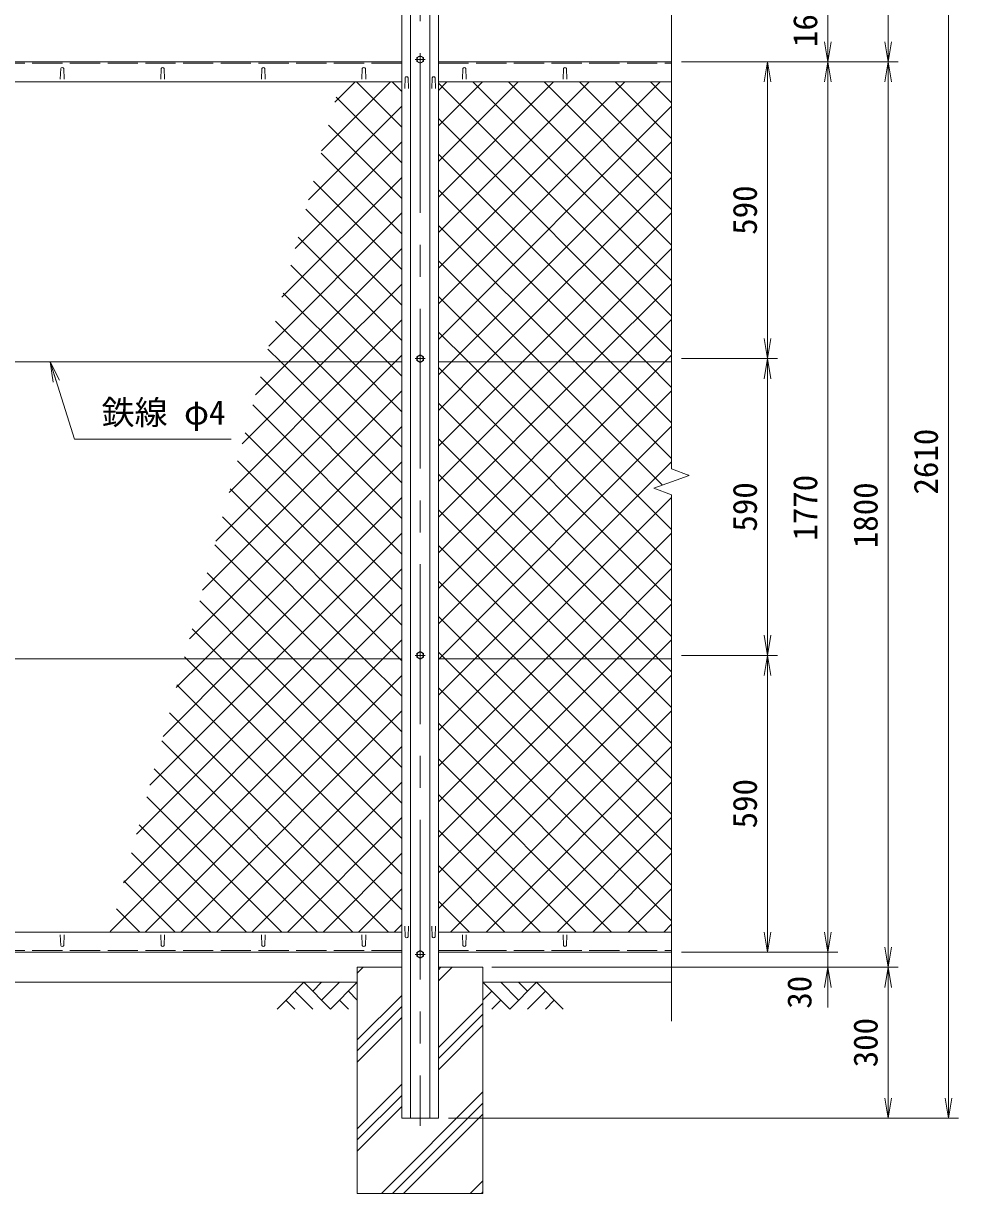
# Model space of a CAD drawing. Units: millimetres at full size. Extents: x -4200 to 4200, y -2970 to 2970.
# Drawn here: x -2174 to -314, y -656 to 1670 of the extents above; entities that cross this region are included whole.
import ezdxf
from ezdxf.enums import TextEntityAlignment as Align

# ---------------------------------------------------------------- set-up
doc = ezdxf.new("R2010")
doc.units = ezdxf.units.MM
doc.header["$LTSCALE"] = 10
doc.linetypes.add('DASHED', pattern=[7.5, 6, -1.5])
doc.linetypes.add('USER1', pattern=[50.8, 31.75, -6.35, 6.35, -6.35])
for name, color, linetype, lineweight in [('0-0_D-STR1', 1, 'Continuous', 18), ('0-1_D-BMK', 2, 'USER1', 13), ('0-2_D-STR-DIM', 7, 'Continuous', 13), ('0-3_D-STR3', 3, 'Continuous', 13), ('0-4_D-BGD', 7, 'Continuous', 18), ('0-5_D-STR4', 7, 'Continuous', 18), ('0-6_D-DCR-HCH', 7, 'Continuous', 13), ('0-7_D-STR-TXT', 7, 'Continuous', 13), ('0-8_0', 7, 'Continuous', 18), ('0-A_D-STR2', 7, 'Continuous', 13)]:
    doc.layers.add(name, color=color, linetype=linetype, lineweight=lineweight)
doc.styles.add('ＭＳ ゴシック', font='')
doc.styles.get('ＭＳ ゴシック').set_extended_font_data('MS Gothic')

# ---------------------------------------------------------------- blocks, each defined once
blk = doc.blocks.new('_Open')
at = {"layer": '0-8_0'}
blk.add_line((-10, 1.667), (0, 0), dxfattribs=at)
blk.add_lwpolyline([(-10, -1.667), (0, 0), (-10, 0)], dxfattribs=at)

msp = doc.modelspace()

# ---------------------------------------------------------------- linework, layer by layer
at = {"layer": '0-0_D-STR1'}
for p, q in [((-1403.97, -506.02), (-1403.97, 2103.98)), ((-1365.97, -506.02), (-1365.97, 2103.98)), ((-1348.47, -506.02), (-1348.47, 2103.98)), ((-1421.47, 1593.98), (-3359.97, 1593.98)), ((-1348.47, 1593.98), (-884.97, 1593.98)), ((-2099.97, 1580.85), (-2100.72, 1559.35)), ((-2093.97, 1580.85), (-2093.22, 1559.35)), ((-1899.97, 1580.85), (-1900.72, 1559.35)), ((-1893.97, 1580.85), (-1893.22, 1559.35)), ((-1699.97, 1580.85), (-1700.72, 1559.35)), ((-1693.97, 1580.85), (-1693.22, 1559.35)), ((-1499.97, 1580.85), (-1500.72, 1559.35)), ((-1493.97, 1580.85), (-1493.22, 1559.35)), ((-1414.97, 1562.36), (-1415.72, 1540.86)), ((-1408.97, 1562.36), (-1408.22, 1540.86)), ((-1360.97, 1562.36), (-1361.72, 1540.86)), ((-1354.97, 1562.36), (-1354.22, 1540.86)), ((-1299.97, 1580.85), (-1300.72, 1559.35)), ((-1293.97, 1580.85), (-1293.22, 1559.35)), ((-1099.97, 1580.85), (-1100.72, 1559.35)), ((-1093.97, 1580.85), (-1093.22, 1559.35)), ((-3359.97, 1553.98), (-1421.47, 1553.98)), ((-884.97, 1553.98), (-1348.47, 1553.98)), ((-3359.97, -136.02), (-1421.47, -136.02)), ((-1414.97, -145.69), (-1415.72, -124.19)), ((-1408.97, -145.69), (-1408.22, -124.19)), ((-1360.97, -145.69), (-1361.72, -124.19)), ((-1354.97, -145.69), (-1354.22, -124.19)), ((-884.97, -136.02), (-1348.47, -136.02)), ((-2099.97, -162.89), (-2100.72, -141.39)), ((-2093.97, -162.89), (-2093.22, -141.39)), ((-1899.97, -162.89), (-1900.72, -141.39)), ((-1893.97, -162.89), (-1893.22, -141.39)), ((-1699.97, -162.89), (-1700.72, -141.39)), ((-1693.97, -162.89), (-1693.22, -141.39)), ((-1499.97, -162.89), (-1500.72, -141.39)), ((-1493.97, -162.89), (-1493.22, -141.39)), ((-1299.97, -162.89), (-1300.72, -141.39)), ((-1293.97, -162.89), (-1293.22, -141.39)), ((-1099.97, -162.89), (-1100.72, -141.39)), ((-1093.97, -162.89), (-1093.22, -141.39)), ((-1421.47, -176.02), (-3359.97, -176.02)), ((-1348.47, -176.02), (-884.97, -176.02)), ((-1421.47, -506.02), (-1348.47, -506.02))]:
    msp.add_line(p, q, dxfattribs=at)
at = {"layer": '0-0_D-STR1', "linetype": 'DASHED'}
for p, q in [((-1421.47, 1590.98), (-3359.97, 1590.98)), ((-1348.47, 1590.98), (-884.97, 1590.98)), ((-1421.47, -173.02), (-3359.97, -173.02)), ((-1348.47, -173.02), (-884.97, -173.02))]:
    msp.add_line(p, q, dxfattribs=at)
at = {"layer": '0-0_D-STR1'}
msp.add_lwpolyline([(-1421.47, -506.02), (-1421.47, 2103.98), (-1348.47, 2103.98)], dxfattribs=at)
for centre, start, end in [((-2096.97, 1579.6), 22.61986, 157.38014), ((-1896.97, 1579.6), 22.61986, 157.38014), ((-1696.97, 1579.6), 22.61986, 157.38014), ((-1496.97, 1579.6), 22.61986, 157.38014), ((-1296.97, 1579.6), 22.61986, 157.38014), ((-1096.97, 1579.6), 22.61986, 157.38014), ((-1411.97, 1561.11), 22.61986, 157.38014), ((-1357.97, 1561.11), 22.61986, 157.38014), ((-1411.97, -144.44), 202.61986, 337.38014), ((-1357.97, -144.44), 202.61986, 337.38014), ((-2096.97, -161.64), 202.61986, 337.38014), ((-1896.97, -161.64), 202.61986, 337.38014), ((-1696.97, -161.64), 202.61986, 337.38014), ((-1496.97, -161.64), 202.61986, 337.38014), ((-1296.97, -161.64), 202.61986, 337.38014), ((-1096.97, -161.64), 202.61986, 337.38014)]:
    msp.add_arc(centre, 3.25, start, end, dxfattribs=at)
at = {"layer": '0-1_D-BMK'}
for p, q in [((-1384.97, 2118.98), (-1384.97, -521.02)), ((-1374.97, 1598.48), (-1394.97, 1598.48)), ((-1374.97, 1003.98), (-1394.97, 1003.98)), ((-1374.97, 413.98), (-1394.97, 413.98)), ((-1374.97, -180.52), (-1394.97, -180.52))]:
    msp.add_line(p, q, dxfattribs=at)
at = {"layer": '0-2_D-STR-DIM'}
for p, q in [((-884.97, 2153.43), (-884.97, 784.63)), ((-453.93, 1593.98), (-453.93, 2103.98)), ((-333.93, -506.02), (-333.93, 2103.98)), ((-573.93, 1593.98), (-573.93, 1753.98)), ((-864.97, 1593.98), (-673.93, 1593.98)), ((-864.97, 1593.98), (-553.93, 1593.98)), ((-864.97, 1593.98), (-433.93, 1593.98)), ((-864.97, 1593.98), (-433.93, 1593.98)), ((-864.97, 1593.98), (-553.93, 1593.98)), ((-693.93, 1003.98), (-693.93, 1593.98)), ((-573.93, 1593.98), (-573.93, -176.02)), ((-453.93, 1593.98), (-453.93, -206.02)), ((-864.97, 1003.98), (-673.93, 1003.98)), ((-864.97, 1003.98), (-673.93, 1003.98)), ((-693.93, 1003.98), (-693.93, 413.98)), ((-920.21, 746.15), (-849.74, 771.81)), ((-849.74, 771.81), (-884.97, 784.63)), ((-884.97, 733.33), (-920.21, 746.15)), ((-884.97, 733.33), (-884.97, -313.33)), ((-864.97, 413.98), (-673.93, 413.98)), ((-864.97, 413.98), (-673.93, 413.98)), ((-693.93, -176.02), (-693.93, 413.98)), ((-573.93, -136.02), (-573.93, -96.02)), ((-864.97, -176.02), (-673.93, -176.02)), ((-864.97, -176.02), (-553.93, -176.02)), ((-864.97, -176.02), (-553.93, -176.02)), ((-573.93, -176.02), (-573.93, -206.02)), ((-1242.2, -206.02), (-433.93, -206.02)), ((-1239.97, -206.02), (-553.93, -206.02)), ((-1239.97, -206.02), (-433.93, -206.02)), ((-453.93, -206.02), (-453.93, -506.02)), ((-573.93, -246.02), (-573.93, -286.02)), ((-1328.47, -506.02), (-433.93, -506.02)), ((-1328.47, -506.02), (-313.93, -506.02))]:
    msp.add_line(p, q, dxfattribs=at)
at = {"layer": '0-3_D-STR3'}
for p, q in [((-1384.97, 1605.99), (-1391.47, 1602.23)), ((-1378.47, 1602.23), (-1384.97, 1605.99)), ((-1391.47, 1602.23), (-1391.47, 1594.73)), ((-1391.47, 1594.73), (-1384.97, 1590.97)), ((-1384.97, 1590.97), (-1378.47, 1594.73)), ((-1378.47, 1594.73), (-1378.47, 1602.23)), ((-1421.47, 997.23), (-3359.97, 997.23)), ((-884.97, 997.23), (-1348.47, 997.23)), ((-1384.97, 421.49), (-1391.47, 417.73)), ((-1378.47, 417.73), (-1384.97, 421.49)), ((-1421.47, 407.23), (-3359.97, 407.23)), ((-1391.47, 417.73), (-1391.47, 410.23)), ((-1391.47, 410.23), (-1384.97, 406.47)), ((-1384.97, 406.47), (-1378.47, 410.23)), ((-1378.47, 410.23), (-1378.47, 417.73)), ((-884.97, 407.23), (-1348.47, 407.23)), ((-1384.97, -173.01), (-1391.47, -176.77)), ((-1391.47, -176.77), (-1391.47, -184.27)), ((-1391.47, -184.27), (-1384.97, -188.03)), ((-1378.47, -176.77), (-1384.97, -173.01)), ((-1384.97, -188.03), (-1378.47, -184.27)), ((-1378.47, -184.27), (-1378.47, -176.77))]:
    msp.add_line(p, q, dxfattribs=at)
msp.add_lwpolyline([(-1378.47, 1007.73), (-1384.97, 1011.49), (-1391.47, 1007.73), (-1391.47, 1000.23), (-1384.97, 996.47), (-1378.47, 1000.23)], close=True, dxfattribs=at)
for centre in [(-1384.97, 1598.48), (-1384.97, 1003.98), (-1384.97, 413.98), (-1384.97, -180.52)]:
    msp.add_circle(centre, 6.25, dxfattribs=at)
at = {"layer": '0-4_D-BGD'}
for p, q in [((-1509.97, -236.02), (-3259.97, -236.02)), ((-1259.97, -236.02), (-884.97, -236.02))]:
    msp.add_line(p, q, dxfattribs=at)
at = {"layer": '0-5_D-STR4'}
for p, q in [((-1509.97, -206.02), (-1509.97, -656.02)), ((-1421.47, -206.02), (-1509.97, -206.02)), ((-1259.97, -206.02), (-1348.47, -206.02)), ((-1259.97, -206.02), (-1259.97, -656.02)), ((-1259.97, -656.02), (-1509.97, -656.02))]:
    msp.add_line(p, q, dxfattribs=at)
at = {"layer": '0-6_D-DCR-HCH'}
for p, q in [((-1509.97, -217.81), (-1498.19, -206.02)), ((-1348.47, -233.08), (-1321.41, -206.02)), ((-1348.47, -210.98), (-1343.51, -206.02)), ((-1616.4, -236.02), (-1669.61, -289.23)), ((-1634.14, -253.76), (-1598.5, -289.23)), ((-1616.4, -236.02), (-1563.19, -289.23)), ((-1598.66, -253.76), (-1580.92, -236.02)), ((-1580.92, -271.5), (-1545.45, -236.02)), ((-1563.19, -289.23), (-1509.97, -236.02)), ((-1527.71, -253.76), (-1509.97, -271.41)), ((-1206.76, -289.23), (-1259.97, -236.02)), ((-1242.24, -253.76), (-1259.97, -271.41)), ((-1189.03, -271.5), (-1224.5, -236.02)), ((-1153.55, -236.02), (-1206.76, -289.23)), ((-1171.2, -253.85), (-1189.03, -236.02)), ((-1135.81, -253.76), (-1171.45, -289.23)), ((-1153.55, -236.02), (-1100.34, -289.23)), ((-1651.87, -271.5), (-1634.05, -289.23)), ((-1545.45, -271.5), (-1527.63, -289.23)), ((-1509.97, -350.39), (-1421.47, -261.89)), ((-1348.47, -365.66), (-1259.97, -277.16)), ((-1224.5, -271.5), (-1242.32, -289.23)), ((-1118.08, -271.5), (-1135.89, -289.23)), ((-1509.97, -372.48), (-1421.47, -283.98)), ((-1348.47, -387.76), (-1259.97, -299.26)), ((-1509.97, -394.58), (-1421.47, -306.08)), ((-1348.47, -409.86), (-1259.97, -321.36)), ((-1509.97, -527.16), (-1421.47, -438.66)), ((-1509.97, -549.26), (-1421.47, -460.76)), ((-1462.05, -656.02), (-1259.97, -453.94)), ((-1509.97, -571.36), (-1421.47, -482.86)), ((-1439.96, -656.02), (-1259.97, -476.04)), ((-1417.86, -656.02), (-1259.97, -498.14)), ((-1285.28, -656.02), (-1259.97, -630.72)), ((-1263.18, -656.02), (-1259.97, -652.81))]:
    msp.add_line(p, q, dxfattribs=at)
at = {"layer": '0-7_D-STR-TXT'}
msp.add_lwpolyline([(-1760.92, 843.6), (-2072.25, 843.6), (-2120.34, 995.32)], dxfattribs=at)
at = {"layer": '0-A_D-STR2'}
for p, q in [((-1580.95, 1416.82), (-1443.79, 1553.98)), ((-1554.66, 1513.82), (-1514.5, 1553.98)), ((-1421.47, 1463.96), (-1511.49, 1553.98)), ((-1421.47, 1534.67), (-1440.78, 1553.98)), ((-1348.47, 1537.2), (-1331.69, 1553.98)), ((-1348.47, 1466.49), (-1260.98, 1553.98)), ((-1348.47, 1395.78), (-1190.27, 1553.98)), ((-1348.47, 1325.07), (-1119.56, 1553.98)), ((-1348.47, 1254.35), (-1048.85, 1553.98)), ((-1348.47, 1183.64), (-978.14, 1553.98)), ((-1348.47, 1112.93), (-907.43, 1553.98)), ((-884.97, 1088.21), (-1348.47, 1551.71)), ((-884.97, 1158.92), (-1280.03, 1553.98)), ((-884.97, 1229.63), (-1209.32, 1553.98)), ((-884.97, 1300.34), (-1138.61, 1553.98)), ((-884.97, 1371.05), (-1067.9, 1553.98)), ((-884.97, 1441.76), (-997.19, 1553.98)), ((-884.97, 1512.48), (-926.48, 1553.98)), ((-1421.47, 1393.25), (-1551.97, 1523.75)), ((-1607.24, 1319.82), (-1421.47, 1505.58)), ((-1348.47, 1042.22), (-884.97, 1505.72)), ((-1421.47, 1322.54), (-1567.05, 1468.12)), ((-884.97, 1017.5), (-1348.47, 1481)), ((-1633.53, 1222.82), (-1421.47, 1434.87)), ((-1322.76, 997.23), (-884.97, 1435.01)), ((-1421.47, 1251.83), (-1582.13, 1412.48)), ((-935.41, 997.23), (-1348.47, 1410.29)), ((-1659.82, 1125.82), (-1421.47, 1364.16)), ((-1421.47, 1181.12), (-1597.2, 1356.85)), ((-1252.05, 997.23), (-884.97, 1364.3)), ((-1006.12, 997.23), (-1348.47, 1339.58)), ((-1686.11, 1028.82), (-1421.47, 1293.45)), ((-1421.47, 1110.41), (-1612.28, 1301.22)), ((-1181.34, 997.23), (-884.97, 1293.59)), ((-1421.47, 1039.7), (-1627.36, 1245.58)), ((-1646.98, 997.23), (-1421.47, 1222.74)), ((-1110.63, 997.23), (-884.97, 1222.88)), ((-1449.72, 997.23), (-1642.44, 1189.95)), ((-1576.27, 997.23), (-1421.47, 1152.03)), ((-1039.91, 997.23), (-884.97, 1152.17)), ((-1520.43, 997.23), (-1657.51, 1134.32)), ((-1218.26, 997.23), (-1348.47, 1127.45)), ((-1591.14, 997.23), (-1672.59, 1078.68)), ((-1505.56, 997.23), (-1421.47, 1081.32)), ((-969.2, 997.23), (-884.97, 1081.46)), ((-1288.97, 997.23), (-1348.47, 1056.74)), ((-1661.85, 997.23), (-1687.67, 1023.05)), ((-1434.85, 997.23), (-1421.47, 1010.61)), ((-898.49, 997.23), (-884.97, 1010.75)), ((-1791.26, 640.82), (-1434.85, 997.23)), ((-1764.97, 737.82), (-1505.56, 997.23)), ((-1738.69, 834.82), (-1576.27, 997.23)), ((-1712.4, 931.82), (-1646.98, 997.23)), ((-1421.47, 756.86), (-1661.85, 997.23)), ((-1421.47, 827.57), (-1591.14, 997.23)), ((-1421.47, 898.28), (-1520.43, 997.23)), ((-1421.47, 968.99), (-1449.72, 997.23)), ((-1348.47, 971.51), (-1322.76, 997.23)), ((-1348.47, 900.8), (-1252.05, 997.23)), ((-1348.47, 830.09), (-1181.34, 997.23)), ((-1348.47, 759.38), (-1110.63, 997.23)), ((-1348.47, 688.67), (-1039.91, 997.23)), ((-1348.47, 617.96), (-969.2, 997.23)), ((-1348.47, 547.25), (-898.49, 997.23)), ((-884.97, 522.53), (-1348.47, 986.03)), ((-884.97, 593.24), (-1288.97, 997.23)), ((-884.97, 663.95), (-1218.26, 997.23)), ((-884.97, 876.08), (-1006.12, 997.23)), ((-884.97, 946.79), (-935.41, 997.23)), ((-1421.47, 686.15), (-1702.75, 967.42)), ((-1817.55, 543.82), (-1421.47, 939.9)), ((-1348.47, 476.54), (-884.97, 940.04)), ((-1421.47, 615.44), (-1717.83, 911.79)), ((-884.97, 451.82), (-1348.47, 915.32)), ((-1843.84, 446.82), (-1421.47, 869.19)), ((-1347.07, 407.23), (-884.97, 869.33)), ((-1421.47, 544.72), (-1732.9, 856.15)), ((-911.1, 407.23), (-1348.47, 844.6)), ((-1812.72, 407.23), (-1421.47, 798.47)), ((-1421.47, 474.01), (-1747.98, 800.52)), ((-1276.36, 407.23), (-884.97, 798.62)), ((-981.81, 407.23), (-1348.47, 773.89)), ((-850.96, 771.36), (-852.37, 772.76)), ((-1425.4, 407.23), (-1763.06, 744.89)), ((-1742.01, 407.23), (-1421.47, 727.76)), ((-1205.65, 407.23), (-884.97, 727.91)), ((-1052.52, 407.23), (-1348.47, 703.18)), ((-1496.11, 407.23), (-1778.14, 689.25)), ((-1671.3, 407.23), (-1421.47, 657.05)), ((-1134.94, 407.23), (-884.97, 657.19)), ((-1566.82, 407.23), (-1793.21, 633.62)), ((-1123.23, 407.23), (-1348.47, 632.47)), ((-1600.59, 407.23), (-1421.47, 586.34)), ((-1064.23, 407.23), (-884.97, 586.48)), ((-1637.53, 407.23), (-1808.29, 577.99)), ((-1193.94, 407.23), (-1348.47, 561.76)), ((-1708.24, 407.23), (-1823.37, 522.36)), ((-1529.88, 407.23), (-1421.47, 515.63)), ((-993.52, 407.23), (-884.97, 515.77)), ((-1264.65, 407.23), (-1348.47, 491.05)), ((-1778.95, 407.23), (-1838.45, 466.72)), ((-1459.17, 407.23), (-1421.47, 444.92)), ((-922.81, 407.23), (-884.97, 445.06)), ((-1335.36, 407.23), (-1348.47, 420.34)), ((-2001.58, -135.18), (-1459.17, 407.23)), ((-1975.29, -38.18), (-1529.88, 407.23)), ((-1949, 58.82), (-1600.59, 407.23)), ((-1922.71, 155.82), (-1671.3, 407.23)), ((-1896.42, 252.82), (-1742.01, 407.23)), ((-1870.13, 349.82), (-1812.72, 407.23)), ((-1849.66, 407.23), (-1853.52, 411.09)), ((-1421.47, -20.96), (-1849.66, 407.23)), ((-1421.47, 49.75), (-1778.95, 407.23)), ((-1421.47, 120.46), (-1708.24, 407.23)), ((-1421.47, 191.17), (-1637.53, 407.23)), ((-1421.47, 261.88), (-1566.82, 407.23)), ((-1421.47, 332.59), (-1496.11, 407.23)), ((-1421.47, 403.3), (-1425.4, 407.23)), ((-1348.47, 405.83), (-1347.07, 407.23)), ((-1348.47, 335.12), (-1276.36, 407.23)), ((-1348.47, 264.41), (-1205.65, 407.23)), ((-1348.47, 193.69), (-1134.94, 407.23)), ((-1348.47, 122.98), (-1064.23, 407.23)), ((-1348.47, 52.27), (-993.52, 407.23)), ((-1348.47, -18.44), (-922.81, 407.23)), ((-884.97, -43.16), (-1335.36, 407.23)), ((-884.97, 27.55), (-1264.65, 407.23)), ((-884.97, 98.26), (-1193.94, 407.23)), ((-884.97, 168.97), (-1123.23, 407.23)), ((-884.97, 239.68), (-1052.52, 407.23)), ((-884.97, 310.39), (-981.81, 407.23)), ((-884.97, 381.1), (-911.1, 407.23)), ((-1931.71, -136.02), (-1421.47, 374.21)), ((-1348.47, -89.15), (-884.97, 374.35)), ((-1421.47, -91.67), (-1868.6, 355.46)), ((-884.97, -113.87), (-1348.47, 349.63)), ((-1861, -136.02), (-1421.47, 303.5)), ((-1324.64, -136.02), (-884.97, 303.64)), ((-1447.84, -136.02), (-1883.68, 299.82)), ((-933.53, -136.02), (-1348.47, 278.92)), ((-1518.55, -136.02), (-1898.76, 244.19)), ((-1790.28, -136.02), (-1421.47, 232.79)), ((-1253.93, -136.02), (-884.97, 232.93)), ((-1589.26, -136.02), (-1913.84, 188.56)), ((-1004.25, -136.02), (-1348.47, 208.21)), ((-1719.57, -136.02), (-1421.47, 162.08)), ((-1183.21, -136.02), (-884.97, 162.22)), ((-1659.97, -136.02), (-1928.91, 132.93)), ((-1074.96, -136.02), (-1348.47, 137.5)), ((-1730.68, -136.02), (-1943.99, 77.29)), ((-1648.86, -136.02), (-1421.47, 91.37)), ((-1112.5, -136.02), (-884.97, 91.51)), ((-1145.67, -136.02), (-1348.47, 66.79)), ((-1801.39, -136.02), (-1959.07, 21.66)), ((-1578.15, -136.02), (-1421.47, 20.66)), ((-1041.79, -136.02), (-884.97, 20.8)), ((-1216.38, -136.02), (-1348.47, -3.92)), ((-1872.1, -136.02), (-1974.15, -33.97)), ((-1507.44, -136.02), (-1421.47, -50.05)), ((-971.08, -136.02), (-884.97, -49.91)), ((-1942.81, -136.02), (-1989.22, -89.61)), ((-1287.09, -136.02), (-1348.47, -74.63)), ((-1436.73, -136.02), (-1421.47, -120.76)), ((-900.37, -136.02), (-884.97, -120.62))]:
    msp.add_line(p, q, dxfattribs=at)
for points in [[(-884.97, 805.37), (-1076.84, 997.23), (-1348.47, 1268.87)], [(-902.81, 752.49), (-1147.55, 997.23), (-1348.47, 1198.16)]]:
    msp.add_lwpolyline(points, dxfattribs=at)

# ---------------------------------------------------------------- block references
at = {"layer": '0-2_D-STR-DIM', "xscale": 4, "yscale": 4}
for p, rotation in [((-573.93, 1593.98), 270), ((-453.93, 1593.98), 270), ((-693.93, 1593.98), 90), ((-573.93, 1593.98), 90), ((-453.93, 1593.98), 90), ((-693.93, 1003.98), 270), ((-693.93, 1003.98), 90), ((-693.93, 413.98), 270), ((-693.93, 413.98), 90), ((-693.93, -176.02), 270), ((-573.93, -176.02), 270), ((-573.93, -176.02), 270), ((-453.93, -206.02), 270), ((-573.93, -206.02), 90), ((-453.93, -206.02), 90), ((-453.93, -506.02), 270), ((-333.93, -506.02), 270)]:
    msp.add_blockref('_Open', p, dxfattribs=dict(at, rotation=rotation))
at = {"layer": '0-7_D-STR-TXT', "xscale": 4, "yscale": 4, "rotation": 107.58773}
msp.add_blockref('_Open', (-2120.95, 997.23), dxfattribs=at)

# ---------------------------------------------------------------- texts
at = {"layer": '0-2_D-STR-DIM', "style": 'ＭＳ ゴシック'}
for s, p in [('160', (-580.68, 1623.32)), ('590', (-700.68, 1250.09)), ('2610', (-340.68, 733.71)), ('1770', (-580.68, 642.06)), ('590', (-700.68, 660.09)), ('1800', (-460.68, 627.06)), ('590', (-700.68, 70.09)), ('30', (-592.19, -288.45)), ('300', (-460.68, -404.91))]:
    msp.add_text(s, height=48.09, rotation=90, dxfattribs=at).set_placement(p, align=Align.BOTTOM_LEFT)
at = {"layer": '0-7_D-STR-TXT', "style": 'ＭＳ ゴシック'}
msp.add_text('鉄線 φ4', height=48.09, dxfattribs=at).set_placement((-2018.53, 858.47), align=Align.BOTTOM_LEFT)

doc.saveas('drawing.dxf')
